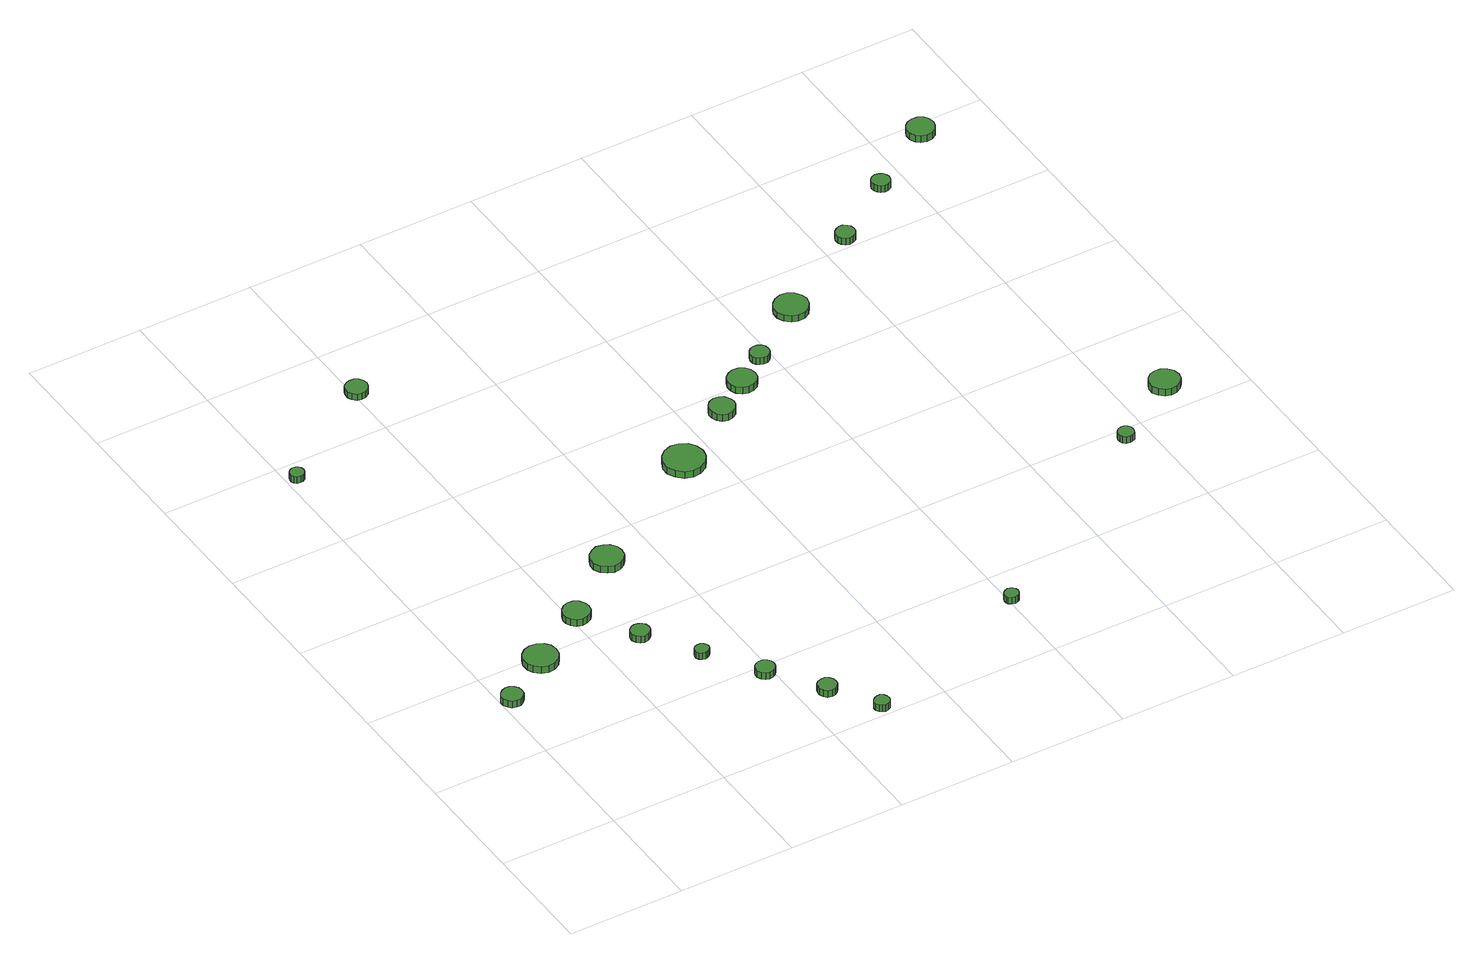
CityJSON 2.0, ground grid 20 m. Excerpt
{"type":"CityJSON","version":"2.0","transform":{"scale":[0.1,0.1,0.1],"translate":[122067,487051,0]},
"CityObjects":{
"tree1":{"type":"SolitaryVegetationObject","attributes":{"function":"something"},"geometry":[{"type":"MultiSurface","lod":"1","boundaries":[[[0,1,2,3,4,5,6,7,8,9,10,11,12,13,14]],[[15,16,17,18,19,20,21,22,23,24,25,26,27,28,29]],[[0,29,28,1]],[[1,28,27,2]],[[2,27,26,3]],[[3,26,25,4]],[[4,25,24,5]],[[5,24,23,6]],[[6,23,22,7]],[[7,22,21,8]],[[8,21,20,9]],[[9,20,19,10]],[[10,19,18,11]],[[11,18,17,12]],[[12,17,16,13]],[[13,16,15,14]],[[14,15,29,0]]]}]},
"tree2":{"type":"SolitaryVegetationObject","attributes":{"function":"something"},"geometry":[{"type":"MultiSurface","lod":"1","boundaries":[[[30,31,32,33,34,35,36,37,38,39,40,41,42,43,44]],[[45,46,47,48,49,50,51,52,53,54,55,56,57,58,59]],[[30,59,58,31]],[[31,58,57,32]],[[32,57,56,33]],[[33,56,55,34]],[[34,55,54,35]],[[35,54,53,36]],[[36,53,52,37]],[[37,52,51,38]],[[38,51,50,39]],[[39,50,49,40]],[[40,49,48,41]],[[41,48,47,42]],[[42,47,46,43]],[[43,46,45,44]],[[44,45,59,30]]]}]},
"tree3":{"type":"SolitaryVegetationObject","attributes":{"function":"something"},"geometry":[{"type":"MultiSurface","lod":"1","boundaries":[[[60,61,62,63,64,65,66,67,68,69,70,71,72,73,74]],[[75,76,77,78,79,80,81,82,83,84,85,86,87,88,89]],[[60,89,88,61]],[[61,88,87,62]],[[62,87,86,63]],[[63,86,85,64]],[[64,85,84,65]],[[65,84,83,66]],[[66,83,82,67]],[[67,82,81,68]],[[68,81,80,69]],[[69,80,79,70]],[[70,79,78,71]],[[71,78,77,72]],[[72,77,76,73]],[[73,76,75,74]],[[74,75,89,60]]]}]},
"tree4":{"type":"SolitaryVegetationObject","attributes":{"function":"something"},"geometry":[{"type":"MultiSurface","lod":"1","boundaries":[[[90,91,92,93,94,95,96,97,98,99,100,101,102,103,104]],[[105,106,107,108,109,110,111,112,113,114,115,116,117,118,119]],[[90,119,118,91]],[[91,118,117,92]],[[92,117,116,93]],[[93,116,115,94]],[[94,115,114,95]],[[95,114,113,96]],[[96,113,112,97]],[[97,112,111,98]],[[98,111,110,99]],[[99,110,109,100]],[[100,109,108,101]],[[101,108,107,102]],[[102,107,106,103]],[[103,106,105,104]],[[104,105,119,90]]]}]},
"tree5":{"type":"SolitaryVegetationObject","attributes":{"function":"something"},"geometry":[{"type":"MultiSurface","lod":"1","boundaries":[[[120,121,122,123,124,125,126,127,128,129,130,131,132,133,134]],[[135,136,137,138,139,140,141,142,143,144,145,146,147,148,149]],[[120,149,148,121]],[[121,148,147,122]],[[122,147,146,123]],[[123,146,145,124]],[[124,145,144,125]],[[125,144,143,126]],[[126,143,142,127]],[[127,142,141,128]],[[128,141,140,129]],[[129,140,139,130]],[[130,139,138,131]],[[131,138,137,132]],[[132,137,136,133]],[[133,136,135,134]],[[134,135,149,120]]]}]},
"tree6":{"type":"SolitaryVegetationObject","attributes":{"function":"something"},"geometry":[{"type":"MultiSurface","lod":"1","boundaries":[[[150,151,152,153,154,155,156,157,158,159,160,161,162,163,164]],[[165,166,167,168,169,170,171,172,173,174,175,176,177,178,179]],[[150,179,178,151]],[[151,178,177,152]],[[152,177,176,153]],[[153,176,175,154]],[[154,175,174,155]],[[155,174,173,156]],[[156,173,172,157]],[[157,172,171,158]],[[158,171,170,159]],[[159,170,169,160]],[[160,169,168,161]],[[161,168,167,162]],[[162,167,166,163]],[[163,166,165,164]],[[164,165,179,150]]]}]},
"tree7":{"type":"SolitaryVegetationObject","attributes":{"function":"something"},"geometry":[{"type":"MultiSurface","lod":"1","boundaries":[[[180,181,182,183,184,185,186,187,188,189,190,191,192,193,194]],[[195,196,197,198,199,200,201,202,203,204,205,206,207,208,209]],[[180,209,208,181]],[[181,208,207,182]],[[182,207,206,183]],[[183,206,205,184]],[[184,205,204,185]],[[185,204,203,186]],[[186,203,202,187]],[[187,202,201,188]],[[188,201,200,189]],[[189,200,199,190]],[[190,199,198,191]],[[191,198,197,192]],[[192,197,196,193]],[[193,196,195,194]],[[194,195,209,180]]]}]},
"tree8":{"type":"SolitaryVegetationObject","attributes":{"function":"something"},"geometry":[{"type":"MultiSurface","lod":"1","boundaries":[[[210,211,212,213,214,215,216,217,218,219,220,221,222,223,224]],[[225,226,227,228,229,230,231,232,233,234,235,236,237,238,239]],[[210,239,238,211]],[[211,238,237,212]],[[212,237,236,213]],[[213,236,235,214]],[[214,235,234,215]],[[215,234,233,216]],[[216,233,232,217]],[[217,232,231,218]],[[218,231,230,219]],[[219,230,229,220]],[[220,229,228,221]],[[221,228,227,222]],[[222,227,226,223]],[[223,226,225,224]],[[224,225,239,210]]]}]},
"tree9":{"type":"SolitaryVegetationObject","attributes":{"function":"something"},"geometry":[{"type":"MultiSurface","lod":"1","boundaries":[[[240,241,242,243,244,245,246,247,248,249,250,251,252,253,254]],[[255,256,257,258,259,260,261,262,263,264,265,266,267,268,269]],[[240,269,268,241]],[[241,268,267,242]],[[242,267,266,243]],[[243,266,265,244]],[[244,265,264,245]],[[245,264,263,246]],[[246,263,262,247]],[[247,262,261,248]],[[248,261,260,249]],[[249,260,259,250]],[[250,259,258,251]],[[251,258,257,252]],[[252,257,256,253]],[[253,256,255,254]],[[254,255,269,240]]]}]},
"tree10":{"type":"SolitaryVegetationObject","attributes":{"function":"something"},"geometry":[{"type":"MultiSurface","lod":"1","boundaries":[[[270,271,272,273,274,275,276,277,278,279,280,281,282,283,284]],[[285,286,287,288,289,290,291,292,293,294,295,296,297,298,299]],[[270,299,298,271]],[[271,298,297,272]],[[272,297,296,273]],[[273,296,295,274]],[[274,295,294,275]],[[275,294,293,276]],[[276,293,292,277]],[[277,292,291,278]],[[278,291,290,279]],[[279,290,289,280]],[[280,289,288,281]],[[281,288,287,282]],[[282,287,286,283]],[[283,286,285,284]],[[284,285,299,270]]]}]},
"tree11":{"type":"SolitaryVegetationObject","attributes":{"function":"something"},"geometry":[{"type":"MultiSurface","lod":"1","boundaries":[[[300,301,302,303,304,305,306,307,308,309,310,311,312,313,314]],[[315,316,317,318,319,320,321,322,323,324,325,326,327,328,329]],[[300,329,328,301]],[[301,328,327,302]],[[302,327,326,303]],[[303,326,325,304]],[[304,325,324,305]],[[305,324,323,306]],[[306,323,322,307]],[[307,322,321,308]],[[308,321,320,309]],[[309,320,319,310]],[[310,319,318,311]],[[311,318,317,312]],[[312,317,316,313]],[[313,316,315,314]],[[314,315,329,300]]]}]},
"tree12":{"type":"SolitaryVegetationObject","attributes":{"function":"something"},"geometry":[{"type":"MultiSurface","lod":"1","boundaries":[[[330,331,332,333,334,335,336,337,338,339,340,341,342,343,344]],[[345,346,347,348,349,350,351,352,353,354,355,356,357,358,359]],[[330,359,358,331]],[[331,358,357,332]],[[332,357,356,333]],[[333,356,355,334]],[[334,355,354,335]],[[335,354,353,336]],[[336,353,352,337]],[[337,352,351,338]],[[338,351,350,339]],[[339,350,349,340]],[[340,349,348,341]],[[341,348,347,342]],[[342,347,346,343]],[[343,346,345,344]],[[344,345,359,330]]]}]},
"tree13":{"type":"SolitaryVegetationObject","attributes":{"function":"something"},"geometry":[{"type":"MultiSurface","lod":"1","boundaries":[[[360,361,362,363,364,365,366,367,368,369,370,371,372,373,374]],[[375,376,377,378,379,380,381,382,383,384,385,386,387,388,389]],[[360,389,388,361]],[[361,388,387,362]],[[362,387,386,363]],[[363,386,385,364]],[[364,385,384,365]],[[365,384,383,366]],[[366,383,382,367]],[[367,382,381,368]],[[368,381,380,369]],[[369,380,379,370]],[[370,379,378,371]],[[371,378,377,372]],[[372,377,376,373]],[[373,376,375,374]],[[374,375,389,360]]]}]},
"tree14":{"type":"SolitaryVegetationObject","attributes":{"function":"something"},"geometry":[{"type":"MultiSurface","lod":"1","boundaries":[[[390,391,392,393,394,395,396,397,398,399,400,401,402,403,404]],[[405,406,407,408,409,410,411,412,413,414,415,416,417,418,419]],[[390,419,418,391]],[[391,418,417,392]],[[392,417,416,393]],[[393,416,415,394]],[[394,415,414,395]],[[395,414,413,396]],[[396,413,412,397]],[[397,412,411,398]],[[398,411,410,399]],[[399,410,409,400]],[[400,409,408,401]],[[401,408,407,402]],[[402,407,406,403]],[[403,406,405,404]],[[404,405,419,390]]]}]},
"tree15":{"type":"SolitaryVegetationObject","attributes":{"function":"something"},"geometry":[{"type":"MultiSurface","lod":"1","boundaries":[[[420,421,422,423,424,425,426,427,428,429,430,431,432,433,434]],[[435,436,437,438,439,440,441,442,443,444,445,446,447,448,449]],[[420,449,448,421]],[[421,448,447,422]],[[422,447,446,423]],[[423,446,445,424]],[[424,445,444,425]],[[425,444,443,426]],[[426,443,442,427]],[[427,442,441,428]],[[428,441,440,429]],[[429,440,439,430]],[[430,439,438,431]],[[431,438,437,432]],[[432,437,436,433]],[[433,436,435,434]],[[434,435,449,420]]]}]},
"tree16":{"type":"SolitaryVegetationObject","attributes":{"function":"something"},"geometry":[{"type":"MultiSurface","lod":"1","boundaries":[[[450,451,452,453,454,455,456,457,458,459,460,461,462,463,464]],[[465,466,467,468,469,470,471,472,473,474,475,476,477,478,479]],[[450,479,478,451]],[[451,478,477,452]],[[452,477,476,453]],[[453,476,475,454]],[[454,475,474,455]],[[455,474,473,456]],[[456,473,472,457]],[[457,472,471,458]],[[458,471,470,459]],[[459,470,469,460]],[[460,469,468,461]],[[461,468,467,462]],[[462,467,466,463]],[[463,466,465,464]],[[464,465,479,450]]]}]},
"tree17":{"type":"SolitaryVegetationObject","attributes":{"function":"something"},"geometry":[{"type":"MultiSurface","lod":"1","boundaries":[[[480,481,482,483,484,485,486,487,488,489,490,491,492,493,494]],[[495,496,497,498,499,500,501,502,503,504,505,506,507,508,509]],[[480,509,508,481]],[[481,508,507,482]],[[482,507,506,483]],[[483,506,505,484]],[[484,505,504,485]],[[485,504,503,486]],[[486,503,502,487]],[[487,502,501,488]],[[488,501,500,489]],[[489,500,499,490]],[[490,499,498,491]],[[491,498,497,492]],[[492,497,496,493]],[[493,496,495,494]],[[494,495,509,480]]]}]},
"tree18":{"type":"SolitaryVegetationObject","attributes":{"function":"something"},"geometry":[{"type":"MultiSurface","lod":"1","boundaries":[[[510,511,512,513,514,515,516,517,518,519,520,521,522,523,524]],[[525,526,527,528,529,530,531,532,533,534,535,536,537,538,539]],[[510,539,538,511]],[[511,538,537,512]],[[512,537,536,513]],[[513,536,535,514]],[[514,535,534,515]],[[515,534,533,516]],[[516,533,532,517]],[[517,532,531,518]],[[518,531,530,519]],[[519,530,529,520]],[[520,529,528,521]],[[521,528,527,522]],[[522,527,526,523]],[[523,526,525,524]],[[524,525,539,510]]]}]},
"tree19":{"type":"SolitaryVegetationObject","attributes":{"function":"something"},"geometry":[{"type":"MultiSurface","lod":"1","boundaries":[[[540,541,542,543,544,545,546,547,548,549,550,551,552,553,554]],[[555,556,557,558,559,560,561,562,563,564,565,566,567,568,569]],[[540,569,568,541]],[[541,568,567,542]],[[542,567,566,543]],[[543,566,565,544]],[[544,565,564,545]],[[545,564,563,546]],[[546,563,562,547]],[[547,562,561,548]],[[548,561,560,549]],[[549,560,559,550]],[[550,559,558,551]],[[551,558,557,552]],[[552,557,556,553]],[[553,556,555,554]],[[554,555,569,540]]]}]},
"tree20":{"type":"SolitaryVegetationObject","attributes":{"function":"something"},"geometry":[{"type":"MultiSurface","lod":"1","boundaries":[[[570,571,572,573,574,575,576,577,578,579,580,581,582,583,584]],[[585,586,587,588,589,590,591,592,593,594,595,596,597,598,599]],[[570,599,598,571]],[[571,598,597,572]],[[572,597,596,573]],[[573,596,595,574]],[[574,595,594,575]],[[575,594,593,576]],[[576,593,592,577]],[[577,592,591,578]],[[578,591,590,579]],[[579,590,589,580]],[[580,589,588,581]],[[581,588,587,582]],[[582,587,586,583]],[[583,586,585,584]],[[584,585,599,570]]]}]},
"tree21":{"type":"SolitaryVegetationObject","attributes":{"function":"something"},"geometry":[{"type":"MultiSurface","lod":"1","boundaries":[[[600,601,602,603,604,605,606,607,608,609,610,611,612,613,614]],[[615,616,617,618,619,620,621,622,623,624,625,626,627,628,629]],[[600,629,628,601]],[[601,628,627,602]],[[602,627,626,603]],[[603,626,625,604]],[[604,625,624,605]],[[605,624,623,606]],[[606,623,622,607]],[[607,622,621,608]],[[608,621,620,609]],[[609,620,619,610]],[[610,619,618,611]],[[611,618,617,612]],[[612,617,616,613]],[[613,616,615,614]],[[614,615,629,600]]]}]},
"tree22":{"type":"SolitaryVegetationObject","attributes":{"function":"something"},"geometry":[{"type":"MultiSurface","lod":"1","boundaries":[[[630,631,632,633,634,635,636,637,638,639,640,641,642,643,644]],[[645,646,647,648,649,650,651,652,653,654,655,656,657,658,659]],[[630,659,658,631]],[[631,658,657,632]],[[632,657,656,633]],[[633,656,655,634]],[[634,655,654,635]],[[635,654,653,636]],[[636,653,652,637]],[[637,652,651,638]],[[638,651,650,639]],[[639,650,649,640]],[[640,649,648,641]],[[641,648,647,642]],[[642,647,646,643]],[[643,646,645,644]],[[644,645,659,630]]]}]}
},
"vertices":[
[37,331,15],[36,338,15],[31,344,15],[25,348,15],[17,349,15],[10,346,15],[5,341,15],[1,334,15],[1,327,15],[5,320,15],[10,315,15],[17,313,15],[25,313,15],[31,317,15],[36,323,15],[36,323,2],[31,317,2],[25,313,2],[17,313,2],[10,315,2],[5,320,2],[1,327,2],[1,334,2],[5,341,2],[10,346,2],[17,349,2],[25,348,2],[31,344,2],[36,338,2],[37,331,2],
[134,387,16],[132,399,16],[125,408,16],[114,414,16],[102,415,16],[91,412,16],[82,404,16],[77,393,16],[77,381,16],[82,370,16],[91,362,16],[102,358,16],[114,359,16],[125,365,16],[132,375,16],[132,375,3],[125,365,3],[114,359,3],[102,358,3],[91,362,3],[82,370,3],[77,381,3],[77,393,3],[82,404,3],[91,412,3],[102,415,3],[114,414,3],[125,408,3],[132,399,3],[134,387,3],
[30,964,16],[29,969,16],[26,973,16],[22,975,16],[17,976,16],[12,974,16],[8,971,16],[6,966,16],[6,961,16],[8,957,16],[12,953,16],[17,952,16],[22,952,16],[26,955,16],[29,959,16],[29,959,3],[26,955,3],[22,952,3],[17,952,3],[12,953,3],[8,957,3],[6,961,3],[6,966,3],[8,971,3],[12,974,3],[17,976,3],[22,975,3],[26,973,3],[29,969,3],[30,964,3],
[232,451,16],[230,460,16],[225,468,16],[216,473,16],[207,474,16],[198,471,16],[191,464,16],[187,455,16],[187,446,16],[191,437,16],[198,431,16],[207,428,16],[216,429,16],[225,434,16],[230,441,16],[230,441,3],[225,434,3],[216,429,3],[207,428,3],[198,431,3],[191,437,3],[187,446,3],[187,455,3],[191,464,3],[198,471,3],[207,474,3],[216,473,3],[225,468,3],[230,460,3],[232,451,3],
[284,358,17],[283,365,17],[279,370,17],[273,373,17],[266,374,17],[260,372,17],[255,367,17],[252,361,17],[252,355,17],[255,348,17],[260,344,17],[266,342,17],[273,343,17],[279,346,17],[283,351,17],[283,351,4],[279,346,4],[273,343,4],[266,342,4],[260,344,4],[255,348,4],[252,355,4],[252,361,4],[255,367,4],[260,372,4],[266,374,4],[273,373,4],[279,370,4],[283,365,4],[284,358,4],
[338,270,17],[337,274,17],[334,278,17],[330,281,17],[325,281,17],[320,280,17],[316,277,17],[314,272,17],[314,267,17],[316,263,17],[320,260,17],[325,258,17],[330,259,17],[334,261,17],[337,265,17],[337,265,4],[334,261,4],[330,259,4],[325,258,4],[320,260,4],[316,263,4],[314,267,4],[314,272,4],[316,277,4],[320,280,4],[325,281,4],[330,281,4],[334,278,4],[337,274,4],[338,270,4],
[402,181,17],[401,188,17],[397,193,17],[391,197,17],[384,197,17],[378,195,17],[373,191,17],[370,185,17],[370,178,17],[373,172,17],[378,167,17],[384,165,17],[391,166,17],[397,169,17],[401,175,17],[401,175,4],[397,169,4],[391,166,4],[384,165,4],[378,167,4],[373,172,4],[370,178,4],[370,185,4],[373,191,4],[378,195,4],[384,197,4],[391,197,4],[397,193,4],[401,188,4],[402,181,4],
[461,94,17],[460,101,17],[456,106,17],[450,110,17],[444,110,17],[437,108,17],[432,104,17],[430,98,17],[430,91,17],[432,85,17],[437,80,17],[444,78,17],[450,79,17],[456,82,17],[460,88,17],[460,88,4],[456,82,4],[450,79,4],[444,78,4],[437,80,4],[432,85,4],[430,91,4],[430,98,4],[432,104,4],[437,108,4],[444,110,4],[450,110,4],[456,106,4],[460,101,4],[461,94,4],
[343,535,21],[341,546,21],[334,555,21],[325,560,21],[313,562,21],[303,558,21],[294,551,21],[289,540,21],[289,529,21],[294,519,21],[303,511,21],[313,507,21],[325,509,21],[334,514,21],[341,523,21],[341,523,8],[334,514,8],[325,509,8],[313,507,8],[303,511,8],[294,519,8],[289,529,8],[289,540,8],[294,551,8],[303,558,8],[313,562,8],[325,560,8],[334,555,8],[341,546,8],[343,535,8],
[510,17,17],[509,22,17],[506,27,17],[501,30,17],[496,30,17],[491,28,17],[487,25,17],[484,20,17],[484,14,17],[487,9,17],[491,6,17],[496,4,17],[501,5,17],[506,7,17],[509,12,17],[509,12,4],[506,7,4],[501,5,4],[496,4,4],[491,6,4],[487,9,4],[484,14,4],[484,20,4],[487,25,4],[491,28,4],[496,30,4],[501,30,4],[506,27,4],[509,22,4],[510,17,4],
[223,1092,17],[221,1099,17],[217,1106,17],[210,1110,17],[202,1110,17],[195,1108,17],[189,1103,17],[186,1096,17],[186,1088,17],[189,1081,17],[195,1075,17],[202,1073,17],[210,1074,17],[217,1078,17],[221,1084,17],[221,1084,5],[217,1078,5],[210,1074,5],[202,1073,5],[195,1075,5],[189,1081,5],[186,1088,5],[186,1096,5],[189,1103,5],[195,1108,5],[202,1110,5],[210,1110,5],[217,1106,5],[221,1099,5],[223,1092,5],
[580,681,16],[577,695,16],[569,707,16],[556,714,16],[542,716,16],[528,711,16],[517,701,16],[511,688,16],[511,674,16],[517,661,16],[528,651,16],[542,646,16],[556,648,16],[569,655,16],[577,667,16],[577,667,3],[569,655,3],[556,648,3],[542,646,3],[528,651,3],[517,661,3],[511,674,3],[511,688,3],[517,701,3],[528,711,3],[542,716,3],[556,714,3],[569,707,3],[577,695,3],[580,681,3],
[815,133,19],[814,138,19],[811,142,19],[807,144,19],[802,145,19],[797,143,19],[793,140,19],[791,135,19],[791,130,19],[793,126,19],[797,123,19],[802,121,19],[807,122,19],[811,124,19],[814,128,19],[814,128,6],[811,124,6],[807,122,6],[802,121,6],[797,123,6],[793,126,6],[791,130,6],[791,135,6],[793,140,6],[797,143,6],[802,145,6],[807,144,6],[811,142,6],[814,138,6],[815,133,6],
[684,759,15],[682,768,15],[677,776,15],[669,780,15],[660,781,15],[651,778,15],[645,772,15],[641,764,15],[641,755,15],[645,746,15],[651,740,15],[660,737,15],[669,738,15],[677,743,15],[682,750,15],[682,750,2],[677,743,2],[669,738,2],[660,737,2],[651,740,2],[645,746,2],[641,755,2],[641,764,2],[645,772,2],[651,778,2],[660,781,2],[669,780,2],[677,776,2],[682,768,2],[684,759,2],
[748,800,16],[746,810,16],[740,818,16],[731,823,16],[721,824,16],[712,821,16],[704,814,16],[700,805,16],[700,795,16],[704,786,16],[712,779,16],[721,776,16],[731,777,16],[740,782,16],[746,790,16],[746,790,3],[740,782,3],[731,777,3],[721,776,3],[712,779,3],[704,786,3],[700,795,3],[700,805,3],[704,814,3],[712,821,3],[721,824,3],[731,823,3],[740,818,3],[746,810,3],[748,800,3],
[796,840,16],[795,846,16],[791,852,16],[785,855,16],[778,856,16],[772,854,16],[767,849,16],[764,843,16],[764,836,16],[767,830,16],[772,826,16],[778,824,16],[785,824,16],[791,828,16],[795,833,16],[795,833,3],[791,828,3],[785,824,3],[778,824,3],[772,826,3],[767,830,3],[764,836,3],[764,843,3],[767,849,3],[772,854,3],[778,856,3],[785,855,3],[791,852,3],[795,846,3],[796,840,3],
[911,914,15],[908,925,15],[901,935,15],[891,941,15],[879,942,15],[868,938,15],[859,930,15],[854,920,15],[854,908,15],[859,897,15],[868,889,15],[879,885,15],[891,886,15],[901,892,15],[908,902,15],[908,902,3],[901,892,3],[891,886,3],[879,885,3],[868,889,3],[859,897,3],[854,908,3],[854,920,3],[859,930,3],[868,938,3],[879,942,3],[891,941,3],[901,935,3],[908,925,3],[911,914,3],
[1172,375,19],[1171,381,19],[1168,385,19],[1163,388,19],[1158,389,19],[1152,387,19],[1148,383,19],[1146,378,19],[1146,373,19],[1148,367,19],[1152,364,19],[1158,362,19],[1163,363,19],[1168,365,19],[1171,370,19],[1171,370,6],[1168,365,6],[1163,363,6],[1158,362,6],[1152,364,6],[1148,367,6],[1146,373,6],[1146,378,6],[1148,383,6],[1152,387,6],[1158,389,6],[1163,388,6],[1168,385,6],[1171,381,6],[1172,375,6],
[1062,1020,15],[1061,1027,15],[1057,1032,15],[1051,1036,15],[1044,1037,15],[1038,1034,15],[1033,1030,15],[1030,1024,15],[1030,1017,15],[1033,1011,15],[1038,1006,15],[1044,1004,15],[1051,1005,15],[1057,1008,15],[1061,1014,15],[1061,1014,2],[1057,1008,2],[1051,1005,2],[1044,1004,2],[1038,1006,2],[1033,1011,2],[1030,1017,2],[1030,1024,2],[1033,1030,2],[1038,1034,2],[1044,1037,2],[1051,1036,2],[1057,1032,2],[1061,1027,2],[1062,1020,2],
[1303,455,17],[1301,465,17],[1294,474,17],[1285,479,17],[1275,480,17],[1265,477,17],[1257,470,17],[1252,460,17],[1252,449,17],[1257,440,17],[1265,433,17],[1275,429,17],[1285,431,17],[1294,436,17],[1301,444,17],[1301,444,4],[1294,436,4],[1285,431,4],[1275,429,4],[1265,433,4],[1257,440,4],[1252,449,4],[1252,460,4],[1257,470,4],[1265,477,4],[1275,480,4],[1285,479,4],[1294,474,4],[1301,465,4],[1303,455,4],
[1174,1099,16],[1172,1105,16],[1169,1110,16],[1163,1113,16],[1157,1114,16],[1150,1112,16],[1146,1108,16],[1143,1102,16],[1143,1095,16],[1146,1089,16],[1150,1085,16],[1157,1083,16],[1163,1084,16],[1169,1087,16],[1172,1092,16],[1172,1092,3],[1169,1087,3],[1163,1084,3],[1157,1083,3],[1150,1085,3],[1146,1089,3],[1143,1095,3],[1143,1102,3],[1146,1108,3],[1150,1112,3],[1157,1114,3],[1163,1113,3],[1169,1110,3],[1172,1105,3],[1174,1099,3],
[1303,1179,14],[1301,1189,14],[1296,1196,14],[1287,1201,14],[1278,1202,14],[1268,1199,14],[1261,1193,14],[1257,1184,14],[1257,1174,14],[1261,1165,14],[1268,1159,14],[1278,1156,14],[1287,1157,14],[1296,1162,14],[1301,1170,14],[1301,1170,1],[1296,1162,1],[1287,1157,1],[1278,1156,1],[1268,1159,1],[1261,1165,1],[1257,1174,1],[1257,1184,1],[1261,1193,1],[1268,1199,1],[1278,1202,1],[1287,1201,1],[1296,1196,1],[1301,1189,1],[1303,1179,1]
]}
